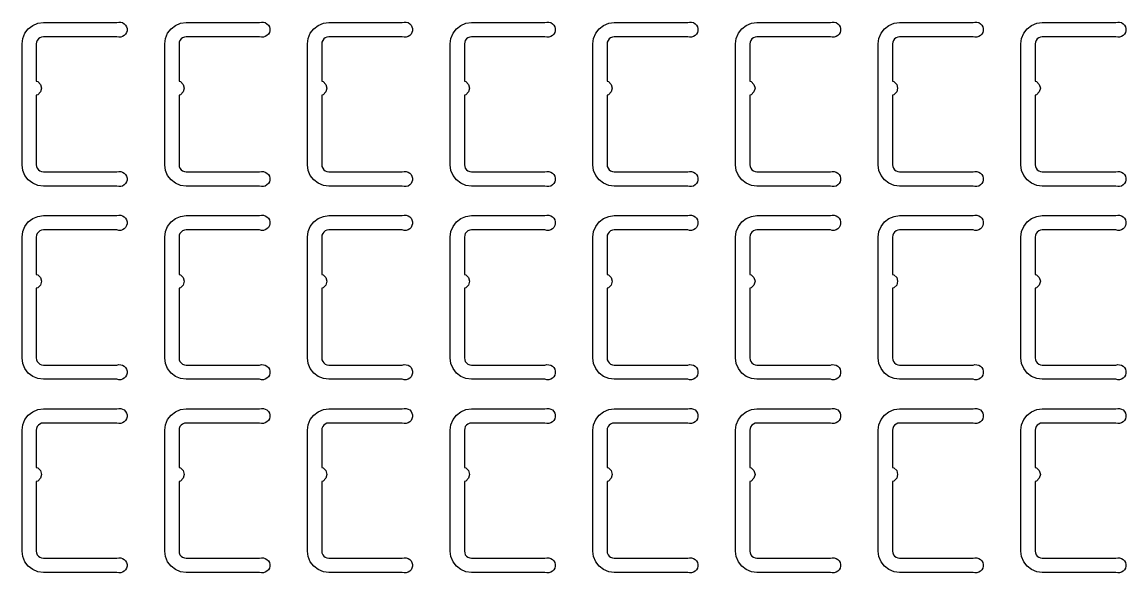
# Model space of a CAD drawing. Extents: x 11 to 212, y 11 to 212.
# Drawn here: x 65.55 to 79.21, y 85.11 to 91.92 of the extents above; entities that cross this region are included whole.
import ezdxf

# ---------------------------------------------------------------- set-up
doc = ezdxf.new("R2010")
doc.units = 0
doc.layers.add('L4', color=7, linetype='continuous')

msp = doc.modelspace()

# ---------------------------------------------------------------- linework, layer by layer
at = {"layer": 'L4'}
for points in [[(66.726, 90.065), (66.75, 90.07), (66.774, 90.069), (66.797, 90.063), (66.817, 90.05), (66.834, 90.033), (66.846, 90.012), (66.852, 89.989), (66.852, 89.964), (66.846, 89.941), (66.834, 89.92), (66.817, 89.903), (66.797, 89.89), (66.774, 89.884), (66.75, 89.883), (66.726, 89.888), (65.818, 89.888), (65.749, 89.897), (65.685, 89.924), (65.63, 89.966), (65.588, 90.021), (65.562, 90.084), (65.553, 90.153), (65.553, 91.647), (65.562, 91.716), (65.588, 91.779), (65.63, 91.834), (65.685, 91.876), (65.749, 91.903), (65.818, 91.912), (66.726, 91.912), (66.75, 91.917), (66.774, 91.916), (66.797, 91.91), (66.817, 91.897), (66.834, 91.88), (66.846, 91.859), (66.852, 91.836), (66.852, 91.811), (66.846, 91.788), (66.834, 91.767), (66.817, 91.75), (66.797, 91.737), (66.774, 91.731), (66.75, 91.73), (66.726, 91.735), (65.818, 91.735), (65.795, 91.732), (65.774, 91.723), (65.755, 91.709), (65.741, 91.691), (65.732, 91.67), (65.729, 91.647), (65.729, 91.186), (65.747, 91.182), (65.782, 91.147), (65.794, 91.1), (65.782, 91.053), (65.747, 91.018), (65.729, 91.014), (65.729, 90.153), (65.732, 90.13), (65.741, 90.109), (65.755, 90.091), (65.774, 90.077), (65.795, 90.068), (65.818, 90.065)], [(68.491, 90.065), (68.514, 90.07), (68.538, 90.069), (68.561, 90.063), (68.582, 90.05), (68.599, 90.033), (68.611, 90.012), (68.617, 89.989), (68.617, 89.964), (68.611, 89.941), (68.599, 89.92), (68.582, 89.903), (68.561, 89.89), (68.538, 89.884), (68.514, 89.883), (68.491, 89.888), (67.582, 89.888), (67.514, 89.897), (67.45, 89.924), (67.395, 89.966), (67.353, 90.021), (67.327, 90.084), (67.318, 90.153), (67.318, 91.647), (67.327, 91.716), (67.353, 91.779), (67.395, 91.834), (67.45, 91.876), (67.514, 91.903), (67.582, 91.912), (68.491, 91.912), (68.514, 91.917), (68.538, 91.916), (68.561, 91.91), (68.582, 91.897), (68.599, 91.88), (68.611, 91.859), (68.617, 91.836), (68.617, 91.811), (68.611, 91.788), (68.599, 91.767), (68.582, 91.75), (68.561, 91.737), (68.538, 91.731), (68.514, 91.73), (68.491, 91.735), (67.582, 91.735), (67.56, 91.732), (67.538, 91.723), (67.52, 91.709), (67.506, 91.691), (67.497, 91.67), (67.494, 91.647), (67.494, 91.186), (67.512, 91.182), (67.546, 91.147), (67.559, 91.1), (67.546, 91.053), (67.512, 91.018), (67.494, 91.014), (67.494, 90.153), (67.497, 90.13), (67.506, 90.109), (67.52, 90.091), (67.538, 90.077), (67.56, 90.068), (67.582, 90.065)], [(70.255, 90.065), (70.279, 90.07), (70.303, 90.069), (70.326, 90.063), (70.347, 90.05), (70.364, 90.033), (70.375, 90.012), (70.382, 89.989), (70.382, 89.964), (70.375, 89.941), (70.364, 89.92), (70.347, 89.903), (70.326, 89.89), (70.303, 89.884), (70.279, 89.883), (70.255, 89.888), (69.347, 89.888), (69.279, 89.897), (69.215, 89.924), (69.16, 89.966), (69.118, 90.021), (69.091, 90.084), (69.082, 90.153), (69.082, 91.647), (69.091, 91.716), (69.118, 91.779), (69.16, 91.834), (69.215, 91.876), (69.279, 91.903), (69.347, 91.912), (70.255, 91.912), (70.279, 91.917), (70.303, 91.916), (70.326, 91.91), (70.347, 91.897), (70.364, 91.88), (70.375, 91.859), (70.382, 91.836), (70.382, 91.811), (70.375, 91.788), (70.364, 91.767), (70.347, 91.75), (70.326, 91.737), (70.303, 91.731), (70.279, 91.73), (70.255, 91.735), (69.347, 91.735), (69.324, 91.732), (69.303, 91.723), (69.285, 91.709), (69.271, 91.691), (69.262, 91.67), (69.259, 91.647), (69.259, 91.186), (69.276, 91.182), (69.311, 91.147), (69.324, 91.1), (69.311, 91.053), (69.276, 91.018), (69.259, 91.014), (69.259, 90.153), (69.262, 90.13), (69.271, 90.109), (69.285, 90.091), (69.303, 90.077), (69.324, 90.068), (69.347, 90.065)], [(72.02, 90.065), (72.044, 90.07), (72.068, 90.069), (72.091, 90.063), (72.112, 90.05), (72.128, 90.033), (72.14, 90.012), (72.146, 89.989), (72.146, 89.964), (72.14, 89.941), (72.128, 89.92), (72.112, 89.903), (72.091, 89.89), (72.068, 89.884), (72.044, 89.883), (72.02, 89.888), (71.112, 89.888), (71.043, 89.897), (70.979, 89.924), (70.925, 89.966), (70.883, 90.021), (70.856, 90.084), (70.847, 90.153), (70.847, 91.647), (70.856, 91.716), (70.883, 91.779), (70.925, 91.834), (70.979, 91.876), (71.043, 91.903), (71.112, 91.912), (72.02, 91.912), (72.044, 91.917), (72.068, 91.916), (72.091, 91.91), (72.112, 91.897), (72.128, 91.88), (72.14, 91.859), (72.146, 91.836), (72.146, 91.811), (72.14, 91.788), (72.128, 91.767), (72.112, 91.75), (72.091, 91.737), (72.068, 91.731), (72.044, 91.73), (72.02, 91.735), (71.112, 91.735), (71.089, 91.732), (71.068, 91.723), (71.049, 91.709), (71.035, 91.691), (71.027, 91.67), (71.024, 91.647), (71.024, 91.186), (71.041, 91.182), (71.076, 91.147), (71.088, 91.1), (71.076, 91.053), (71.041, 91.018), (71.024, 91.014), (71.024, 90.153), (71.027, 90.13), (71.035, 90.109), (71.049, 90.091), (71.068, 90.077), (71.089, 90.068), (71.112, 90.065)], [(73.785, 90.065), (73.808, 90.07), (73.832, 90.069), (73.856, 90.063), (73.876, 90.05), (73.893, 90.033), (73.905, 90.012), (73.911, 89.989), (73.911, 89.964), (73.905, 89.941), (73.893, 89.92), (73.876, 89.903), (73.856, 89.89), (73.832, 89.884), (73.808, 89.883), (73.785, 89.888), (72.876, 89.888), (72.808, 89.897), (72.744, 89.924), (72.689, 89.966), (72.647, 90.021), (72.621, 90.084), (72.612, 90.153), (72.612, 91.647), (72.621, 91.716), (72.647, 91.779), (72.689, 91.834), (72.744, 91.876), (72.808, 91.903), (72.876, 91.912), (73.785, 91.912), (73.808, 91.917), (73.832, 91.916), (73.856, 91.91), (73.876, 91.897), (73.893, 91.88), (73.905, 91.859), (73.911, 91.836), (73.911, 91.811), (73.905, 91.788), (73.893, 91.767), (73.876, 91.75), (73.856, 91.737), (73.832, 91.731), (73.808, 91.73), (73.785, 91.735), (72.876, 91.735), (72.854, 91.732), (72.832, 91.723), (72.814, 91.709), (72.8, 91.691), (72.791, 91.67), (72.788, 91.647), (72.788, 91.186), (72.806, 91.182), (72.84, 91.147), (72.853, 91.1), (72.84, 91.053), (72.806, 91.018), (72.788, 91.014), (72.788, 90.153), (72.791, 90.13), (72.8, 90.109), (72.814, 90.091), (72.832, 90.077), (72.854, 90.068), (72.876, 90.065)], [(75.55, 90.065), (75.573, 90.07), (75.597, 90.069), (75.62, 90.063), (75.641, 90.05), (75.658, 90.033), (75.67, 90.012), (75.676, 89.989), (75.676, 89.964), (75.67, 89.941), (75.658, 89.92), (75.641, 89.903), (75.62, 89.89), (75.597, 89.884), (75.573, 89.883), (75.55, 89.888), (74.641, 89.888), (74.573, 89.897), (74.509, 89.924), (74.454, 89.966), (74.412, 90.021), (74.385, 90.084), (74.376, 90.153), (74.376, 91.647), (74.385, 91.716), (74.412, 91.779), (74.454, 91.834), (74.509, 91.876), (74.573, 91.903), (74.641, 91.912), (75.55, 91.912), (75.573, 91.917), (75.597, 91.916), (75.62, 91.91), (75.641, 91.897), (75.658, 91.88), (75.67, 91.859), (75.676, 91.836), (75.676, 91.811), (75.67, 91.788), (75.658, 91.767), (75.641, 91.75), (75.62, 91.737), (75.597, 91.731), (75.573, 91.73), (75.55, 91.735), (74.641, 91.735), (74.618, 91.732), (74.597, 91.723), (74.579, 91.709), (74.565, 91.691), (74.556, 91.67), (74.553, 91.647), (74.553, 91.186), (74.571, 91.182), (74.605, 91.147), (74.618, 91.1), (74.605, 91.053), (74.571, 91.018), (74.553, 91.014), (74.553, 90.153), (74.556, 90.13), (74.565, 90.109), (74.579, 90.091), (74.597, 90.077), (74.618, 90.068), (74.641, 90.065)], [(77.314, 90.065), (77.338, 90.07), (77.362, 90.069), (77.385, 90.063), (77.406, 90.05), (77.422, 90.033), (77.434, 90.012), (77.44, 89.989), (77.44, 89.964), (77.434, 89.941), (77.422, 89.92), (77.406, 89.903), (77.385, 89.89), (77.362, 89.884), (77.338, 89.883), (77.314, 89.888), (76.406, 89.888), (76.337, 89.897), (76.274, 89.924), (76.219, 89.966), (76.177, 90.021), (76.15, 90.084), (76.141, 90.153), (76.141, 91.647), (76.15, 91.716), (76.177, 91.779), (76.219, 91.834), (76.274, 91.876), (76.337, 91.903), (76.406, 91.912), (77.314, 91.912), (77.338, 91.917), (77.362, 91.916), (77.385, 91.91), (77.406, 91.897), (77.422, 91.88), (77.434, 91.859), (77.44, 91.836), (77.44, 91.811), (77.434, 91.788), (77.422, 91.767), (77.406, 91.75), (77.385, 91.737), (77.362, 91.731), (77.338, 91.73), (77.314, 91.735), (76.406, 91.735), (76.383, 91.732), (76.362, 91.723), (76.343, 91.709), (76.329, 91.691), (76.321, 91.67), (76.318, 91.647), (76.318, 91.186), (76.335, 91.182), (76.37, 91.147), (76.382, 91.1), (76.37, 91.053), (76.335, 91.018), (76.318, 91.014), (76.318, 90.153), (76.321, 90.13), (76.329, 90.109), (76.343, 90.091), (76.362, 90.077), (76.383, 90.068), (76.406, 90.065)], [(79.079, 90.065), (79.103, 90.07), (79.127, 90.069), (79.15, 90.063), (79.17, 90.05), (79.187, 90.033), (79.199, 90.012), (79.205, 89.989), (79.205, 89.964), (79.199, 89.941), (79.187, 89.92), (79.17, 89.903), (79.15, 89.89), (79.127, 89.884), (79.103, 89.883), (79.079, 89.888), (78.171, 89.888), (78.102, 89.897), (78.038, 89.924), (77.983, 89.966), (77.941, 90.021), (77.915, 90.084), (77.906, 90.153), (77.906, 91.647), (77.915, 91.716), (77.941, 91.779), (77.983, 91.834), (78.038, 91.876), (78.102, 91.903), (78.171, 91.912), (79.079, 91.912), (79.103, 91.917), (79.127, 91.916), (79.15, 91.91), (79.17, 91.897), (79.187, 91.88), (79.199, 91.859), (79.205, 91.836), (79.205, 91.811), (79.199, 91.788), (79.187, 91.767), (79.17, 91.75), (79.15, 91.737), (79.127, 91.731), (79.103, 91.73), (79.079, 91.735), (78.171, 91.735), (78.148, 91.732), (78.126, 91.723), (78.108, 91.709), (78.094, 91.691), (78.085, 91.67), (78.082, 91.647), (78.082, 91.186), (78.1, 91.182), (78.134, 91.147), (78.147, 91.1), (78.134, 91.053), (78.1, 91.018), (78.082, 91.014), (78.082, 90.153), (78.085, 90.13), (78.094, 90.109), (78.108, 90.091), (78.126, 90.077), (78.148, 90.068), (78.171, 90.065)], [(66.726, 87.676), (66.75, 87.682), (66.774, 87.681), (66.797, 87.674), (66.817, 87.662), (66.834, 87.645), (66.846, 87.624), (66.852, 87.6), (66.852, 87.576), (66.846, 87.553), (66.834, 87.532), (66.817, 87.515), (66.797, 87.502), (66.774, 87.495), (66.75, 87.495), (66.726, 87.5), (65.818, 87.5), (65.749, 87.509), (65.685, 87.535), (65.63, 87.578), (65.588, 87.632), (65.562, 87.696), (65.553, 87.765), (65.553, 89.259), (65.562, 89.327), (65.588, 89.391), (65.63, 89.446), (65.685, 89.488), (65.749, 89.515), (65.818, 89.524), (66.726, 89.524), (66.75, 89.529), (66.774, 89.528), (66.797, 89.521), (66.817, 89.509), (66.834, 89.492), (66.846, 89.471), (66.852, 89.447), (66.852, 89.423), (66.846, 89.4), (66.834, 89.379), (66.817, 89.362), (66.797, 89.349), (66.774, 89.342), (66.75, 89.342), (66.726, 89.347), (65.818, 89.347), (65.795, 89.344), (65.774, 89.335), (65.755, 89.321), (65.741, 89.303), (65.732, 89.282), (65.729, 89.259), (65.729, 88.798), (65.747, 88.793), (65.782, 88.759), (65.794, 88.712), (65.782, 88.665), (65.747, 88.63), (65.729, 88.626), (65.729, 87.765), (65.732, 87.742), (65.741, 87.721), (65.755, 87.702), (65.774, 87.688), (65.795, 87.679), (65.818, 87.676)], [(68.491, 87.676), (68.514, 87.682), (68.538, 87.681), (68.561, 87.674), (68.582, 87.662), (68.599, 87.645), (68.611, 87.624), (68.617, 87.6), (68.617, 87.576), (68.611, 87.553), (68.599, 87.532), (68.582, 87.515), (68.561, 87.502), (68.538, 87.495), (68.514, 87.495), (68.491, 87.5), (67.582, 87.5), (67.514, 87.509), (67.45, 87.535), (67.395, 87.578), (67.353, 87.632), (67.327, 87.696), (67.318, 87.765), (67.318, 89.259), (67.327, 89.327), (67.353, 89.391), (67.395, 89.446), (67.45, 89.488), (67.514, 89.515), (67.582, 89.524), (68.491, 89.524), (68.514, 89.529), (68.538, 89.528), (68.561, 89.521), (68.582, 89.509), (68.599, 89.492), (68.611, 89.471), (68.617, 89.447), (68.617, 89.423), (68.611, 89.4), (68.599, 89.379), (68.582, 89.362), (68.561, 89.349), (68.538, 89.342), (68.514, 89.342), (68.491, 89.347), (67.582, 89.347), (67.56, 89.344), (67.538, 89.335), (67.52, 89.321), (67.506, 89.303), (67.497, 89.282), (67.494, 89.259), (67.494, 88.798), (67.512, 88.793), (67.546, 88.759), (67.559, 88.712), (67.546, 88.665), (67.512, 88.63), (67.494, 88.626), (67.494, 87.765), (67.497, 87.742), (67.506, 87.721), (67.52, 87.702), (67.538, 87.688), (67.56, 87.679), (67.582, 87.676)], [(70.255, 87.676), (70.279, 87.682), (70.303, 87.681), (70.326, 87.674), (70.347, 87.662), (70.364, 87.645), (70.375, 87.624), (70.382, 87.6), (70.382, 87.576), (70.375, 87.553), (70.364, 87.532), (70.347, 87.515), (70.326, 87.502), (70.303, 87.495), (70.279, 87.495), (70.255, 87.5), (69.347, 87.5), (69.279, 87.509), (69.215, 87.535), (69.16, 87.578), (69.118, 87.632), (69.091, 87.696), (69.082, 87.765), (69.082, 89.259), (69.091, 89.327), (69.118, 89.391), (69.16, 89.446), (69.215, 89.488), (69.279, 89.515), (69.347, 89.524), (70.255, 89.524), (70.279, 89.529), (70.303, 89.528), (70.326, 89.521), (70.347, 89.509), (70.364, 89.492), (70.375, 89.471), (70.382, 89.447), (70.382, 89.423), (70.375, 89.4), (70.364, 89.379), (70.347, 89.362), (70.326, 89.349), (70.303, 89.342), (70.279, 89.342), (70.255, 89.347), (69.347, 89.347), (69.324, 89.344), (69.303, 89.335), (69.285, 89.321), (69.271, 89.303), (69.262, 89.282), (69.259, 89.259), (69.259, 88.798), (69.276, 88.793), (69.311, 88.759), (69.324, 88.712), (69.311, 88.665), (69.276, 88.63), (69.259, 88.626), (69.259, 87.765), (69.262, 87.742), (69.271, 87.721), (69.285, 87.702), (69.303, 87.688), (69.324, 87.679), (69.347, 87.676)], [(72.02, 87.676), (72.044, 87.682), (72.068, 87.681), (72.091, 87.674), (72.112, 87.662), (72.128, 87.645), (72.14, 87.624), (72.146, 87.6), (72.146, 87.576), (72.14, 87.553), (72.128, 87.532), (72.112, 87.515), (72.091, 87.502), (72.068, 87.495), (72.044, 87.495), (72.02, 87.5), (71.112, 87.5), (71.043, 87.509), (70.979, 87.535), (70.925, 87.578), (70.883, 87.632), (70.856, 87.696), (70.847, 87.765), (70.847, 89.259), (70.856, 89.327), (70.883, 89.391), (70.925, 89.446), (70.979, 89.488), (71.043, 89.515), (71.112, 89.524), (72.02, 89.524), (72.044, 89.529), (72.068, 89.528), (72.091, 89.521), (72.112, 89.509), (72.128, 89.492), (72.14, 89.471), (72.146, 89.447), (72.146, 89.423), (72.14, 89.4), (72.128, 89.379), (72.112, 89.362), (72.091, 89.349), (72.068, 89.342), (72.044, 89.342), (72.02, 89.347), (71.112, 89.347), (71.089, 89.344), (71.068, 89.335), (71.049, 89.321), (71.035, 89.303), (71.027, 89.282), (71.024, 89.259), (71.024, 88.798), (71.041, 88.793), (71.076, 88.759), (71.088, 88.712), (71.076, 88.665), (71.041, 88.63), (71.024, 88.626), (71.024, 87.765), (71.027, 87.742), (71.035, 87.721), (71.049, 87.702), (71.068, 87.688), (71.089, 87.679), (71.112, 87.676)], [(73.785, 87.676), (73.808, 87.682), (73.832, 87.681), (73.856, 87.674), (73.876, 87.662), (73.893, 87.645), (73.905, 87.624), (73.911, 87.6), (73.911, 87.576), (73.905, 87.553), (73.893, 87.532), (73.876, 87.515), (73.856, 87.502), (73.832, 87.495), (73.808, 87.495), (73.785, 87.5), (72.876, 87.5), (72.808, 87.509), (72.744, 87.535), (72.689, 87.578), (72.647, 87.632), (72.621, 87.696), (72.612, 87.765), (72.612, 89.259), (72.621, 89.327), (72.647, 89.391), (72.689, 89.446), (72.744, 89.488), (72.808, 89.515), (72.876, 89.524), (73.785, 89.524), (73.808, 89.529), (73.832, 89.528), (73.856, 89.521), (73.876, 89.509), (73.893, 89.492), (73.905, 89.471), (73.911, 89.447), (73.911, 89.423), (73.905, 89.4), (73.893, 89.379), (73.876, 89.362), (73.856, 89.349), (73.832, 89.342), (73.808, 89.342), (73.785, 89.347), (72.876, 89.347), (72.854, 89.344), (72.832, 89.335), (72.814, 89.321), (72.8, 89.303), (72.791, 89.282), (72.788, 89.259), (72.788, 88.798), (72.806, 88.793), (72.84, 88.759), (72.853, 88.712), (72.84, 88.665), (72.806, 88.63), (72.788, 88.626), (72.788, 87.765), (72.791, 87.742), (72.8, 87.721), (72.814, 87.702), (72.832, 87.688), (72.854, 87.679), (72.876, 87.676)], [(75.55, 87.676), (75.573, 87.682), (75.597, 87.681), (75.62, 87.674), (75.641, 87.662), (75.658, 87.645), (75.67, 87.624), (75.676, 87.6), (75.676, 87.576), (75.67, 87.553), (75.658, 87.532), (75.641, 87.515), (75.62, 87.502), (75.597, 87.495), (75.573, 87.495), (75.55, 87.5), (74.641, 87.5), (74.573, 87.509), (74.509, 87.535), (74.454, 87.578), (74.412, 87.632), (74.385, 87.696), (74.376, 87.765), (74.376, 89.259), (74.385, 89.327), (74.412, 89.391), (74.454, 89.446), (74.509, 89.488), (74.573, 89.515), (74.641, 89.524), (75.55, 89.524), (75.573, 89.529), (75.597, 89.528), (75.62, 89.521), (75.641, 89.509), (75.658, 89.492), (75.67, 89.471), (75.676, 89.447), (75.676, 89.423), (75.67, 89.4), (75.658, 89.379), (75.641, 89.362), (75.62, 89.349), (75.597, 89.342), (75.573, 89.342), (75.55, 89.347), (74.641, 89.347), (74.618, 89.344), (74.597, 89.335), (74.579, 89.321), (74.565, 89.303), (74.556, 89.282), (74.553, 89.259), (74.553, 88.798), (74.571, 88.793), (74.605, 88.759), (74.618, 88.712), (74.605, 88.665), (74.571, 88.63), (74.553, 88.626), (74.553, 87.765), (74.556, 87.742), (74.565, 87.721), (74.579, 87.702), (74.597, 87.688), (74.618, 87.679), (74.641, 87.676)], [(77.314, 87.676), (77.338, 87.682), (77.362, 87.681), (77.385, 87.674), (77.406, 87.662), (77.422, 87.645), (77.434, 87.624), (77.44, 87.6), (77.44, 87.576), (77.434, 87.553), (77.422, 87.532), (77.406, 87.515), (77.385, 87.502), (77.362, 87.495), (77.338, 87.495), (77.314, 87.5), (76.406, 87.5), (76.337, 87.509), (76.274, 87.535), (76.219, 87.578), (76.177, 87.632), (76.15, 87.696), (76.141, 87.765), (76.141, 89.259), (76.15, 89.327), (76.177, 89.391), (76.219, 89.446), (76.274, 89.488), (76.337, 89.515), (76.406, 89.524), (77.314, 89.524), (77.338, 89.529), (77.362, 89.528), (77.385, 89.521), (77.406, 89.509), (77.422, 89.492), (77.434, 89.471), (77.44, 89.447), (77.44, 89.423), (77.434, 89.4), (77.422, 89.379), (77.406, 89.362), (77.385, 89.349), (77.362, 89.342), (77.338, 89.342), (77.314, 89.347), (76.406, 89.347), (76.383, 89.344), (76.362, 89.335), (76.343, 89.321), (76.329, 89.303), (76.321, 89.282), (76.318, 89.259), (76.318, 88.798), (76.335, 88.793), (76.37, 88.759), (76.382, 88.712), (76.37, 88.665), (76.335, 88.63), (76.318, 88.626), (76.318, 87.765), (76.321, 87.742), (76.329, 87.721), (76.343, 87.702), (76.362, 87.688), (76.383, 87.679), (76.406, 87.676)], [(79.079, 87.676), (79.103, 87.682), (79.127, 87.681), (79.15, 87.674), (79.17, 87.662), (79.187, 87.645), (79.199, 87.624), (79.205, 87.6), (79.205, 87.576), (79.199, 87.553), (79.187, 87.532), (79.17, 87.515), (79.15, 87.502), (79.127, 87.495), (79.103, 87.495), (79.079, 87.5), (78.171, 87.5), (78.102, 87.509), (78.038, 87.535), (77.983, 87.578), (77.941, 87.632), (77.915, 87.696), (77.906, 87.765), (77.906, 89.259), (77.915, 89.327), (77.941, 89.391), (77.983, 89.446), (78.038, 89.488), (78.102, 89.515), (78.171, 89.524), (79.079, 89.524), (79.103, 89.529), (79.127, 89.528), (79.15, 89.521), (79.17, 89.509), (79.187, 89.492), (79.199, 89.471), (79.205, 89.447), (79.205, 89.423), (79.199, 89.4), (79.187, 89.379), (79.17, 89.362), (79.15, 89.349), (79.127, 89.342), (79.103, 89.342), (79.079, 89.347), (78.171, 89.347), (78.148, 89.344), (78.126, 89.335), (78.108, 89.321), (78.094, 89.303), (78.085, 89.282), (78.082, 89.259), (78.082, 88.798), (78.1, 88.793), (78.134, 88.759), (78.147, 88.712), (78.134, 88.665), (78.1, 88.63), (78.082, 88.626), (78.082, 87.765), (78.085, 87.742), (78.094, 87.721), (78.108, 87.702), (78.126, 87.688), (78.148, 87.679), (78.171, 87.676)], [(66.726, 85.288), (66.75, 85.294), (66.774, 85.293), (66.797, 85.286), (66.817, 85.274), (66.834, 85.256), (66.846, 85.235), (66.852, 85.212), (66.852, 85.188), (66.846, 85.165), (66.834, 85.144), (66.817, 85.126), (66.797, 85.114), (66.774, 85.107), (66.75, 85.106), (66.726, 85.112), (65.818, 85.112), (65.749, 85.121), (65.685, 85.147), (65.63, 85.189), (65.588, 85.244), (65.562, 85.308), (65.553, 85.376), (65.553, 86.871), (65.562, 86.939), (65.588, 87.003), (65.63, 87.058), (65.685, 87.1), (65.749, 87.126), (65.818, 87.135), (66.726, 87.135), (66.75, 87.141), (66.774, 87.14), (66.797, 87.133), (66.817, 87.121), (66.834, 87.103), (66.846, 87.082), (66.852, 87.059), (66.852, 87.035), (66.846, 87.012), (66.834, 86.991), (66.817, 86.973), (66.797, 86.961), (66.774, 86.954), (66.75, 86.953), (66.726, 86.959), (65.818, 86.959), (65.795, 86.956), (65.774, 86.947), (65.755, 86.933), (65.741, 86.915), (65.732, 86.893), (65.729, 86.871), (65.729, 86.41), (65.747, 86.405), (65.782, 86.371), (65.794, 86.324), (65.782, 86.276), (65.747, 86.242), (65.729, 86.237), (65.729, 85.376), (65.732, 85.354), (65.741, 85.332), (65.755, 85.314), (65.774, 85.3), (65.795, 85.291), (65.818, 85.288)], [(68.491, 85.288), (68.514, 85.294), (68.538, 85.293), (68.561, 85.286), (68.582, 85.274), (68.599, 85.256), (68.611, 85.235), (68.617, 85.212), (68.617, 85.188), (68.611, 85.165), (68.599, 85.144), (68.582, 85.126), (68.561, 85.114), (68.538, 85.107), (68.514, 85.106), (68.491, 85.112), (67.582, 85.112), (67.514, 85.121), (67.45, 85.147), (67.395, 85.189), (67.353, 85.244), (67.327, 85.308), (67.318, 85.376), (67.318, 86.871), (67.327, 86.939), (67.353, 87.003), (67.395, 87.058), (67.45, 87.1), (67.514, 87.126), (67.582, 87.135), (68.491, 87.135), (68.514, 87.141), (68.538, 87.14), (68.561, 87.133), (68.582, 87.121), (68.599, 87.103), (68.611, 87.082), (68.617, 87.059), (68.617, 87.035), (68.611, 87.012), (68.599, 86.991), (68.582, 86.973), (68.561, 86.961), (68.538, 86.954), (68.514, 86.953), (68.491, 86.959), (67.582, 86.959), (67.56, 86.956), (67.538, 86.947), (67.52, 86.933), (67.506, 86.915), (67.497, 86.893), (67.494, 86.871), (67.494, 86.41), (67.512, 86.405), (67.546, 86.371), (67.559, 86.324), (67.546, 86.276), (67.512, 86.242), (67.494, 86.237), (67.494, 85.376), (67.497, 85.354), (67.506, 85.332), (67.52, 85.314), (67.538, 85.3), (67.56, 85.291), (67.582, 85.288)], [(70.255, 85.288), (70.279, 85.294), (70.303, 85.293), (70.326, 85.286), (70.347, 85.274), (70.364, 85.256), (70.375, 85.235), (70.382, 85.212), (70.382, 85.188), (70.375, 85.165), (70.364, 85.144), (70.347, 85.126), (70.326, 85.114), (70.303, 85.107), (70.279, 85.106), (70.255, 85.112), (69.347, 85.112), (69.279, 85.121), (69.215, 85.147), (69.16, 85.189), (69.118, 85.244), (69.091, 85.308), (69.082, 85.376), (69.082, 86.871), (69.091, 86.939), (69.118, 87.003), (69.16, 87.058), (69.215, 87.1), (69.279, 87.126), (69.347, 87.135), (70.255, 87.135), (70.279, 87.141), (70.303, 87.14), (70.326, 87.133), (70.347, 87.121), (70.364, 87.103), (70.375, 87.082), (70.382, 87.059), (70.382, 87.035), (70.375, 87.012), (70.364, 86.991), (70.347, 86.973), (70.326, 86.961), (70.303, 86.954), (70.279, 86.953), (70.255, 86.959), (69.347, 86.959), (69.324, 86.956), (69.303, 86.947), (69.285, 86.933), (69.271, 86.915), (69.262, 86.893), (69.259, 86.871), (69.259, 86.41), (69.276, 86.405), (69.311, 86.371), (69.324, 86.324), (69.311, 86.276), (69.276, 86.242), (69.259, 86.237), (69.259, 85.376), (69.262, 85.354), (69.271, 85.332), (69.285, 85.314), (69.303, 85.3), (69.324, 85.291), (69.347, 85.288)], [(72.02, 85.288), (72.044, 85.294), (72.068, 85.293), (72.091, 85.286), (72.112, 85.274), (72.128, 85.256), (72.14, 85.235), (72.146, 85.212), (72.146, 85.188), (72.14, 85.165), (72.128, 85.144), (72.112, 85.126), (72.091, 85.114), (72.068, 85.107), (72.044, 85.106), (72.02, 85.112), (71.112, 85.112), (71.043, 85.121), (70.979, 85.147), (70.925, 85.189), (70.883, 85.244), (70.856, 85.308), (70.847, 85.376), (70.847, 86.871), (70.856, 86.939), (70.883, 87.003), (70.925, 87.058), (70.979, 87.1), (71.043, 87.126), (71.112, 87.135), (72.02, 87.135), (72.044, 87.141), (72.068, 87.14), (72.091, 87.133), (72.112, 87.121), (72.128, 87.103), (72.14, 87.082), (72.146, 87.059), (72.146, 87.035), (72.14, 87.012), (72.128, 86.991), (72.112, 86.973), (72.091, 86.961), (72.068, 86.954), (72.044, 86.953), (72.02, 86.959), (71.112, 86.959), (71.089, 86.956), (71.068, 86.947), (71.049, 86.933), (71.035, 86.915), (71.027, 86.893), (71.024, 86.871), (71.024, 86.41), (71.041, 86.405), (71.076, 86.371), (71.088, 86.324), (71.076, 86.276), (71.041, 86.242), (71.024, 86.237), (71.024, 85.376), (71.027, 85.354), (71.035, 85.332), (71.049, 85.314), (71.068, 85.3), (71.089, 85.291), (71.112, 85.288)], [(73.785, 85.288), (73.808, 85.294), (73.832, 85.293), (73.856, 85.286), (73.876, 85.274), (73.893, 85.256), (73.905, 85.235), (73.911, 85.212), (73.911, 85.188), (73.905, 85.165), (73.893, 85.144), (73.876, 85.126), (73.856, 85.114), (73.832, 85.107), (73.808, 85.106), (73.785, 85.112), (72.876, 85.112), (72.808, 85.121), (72.744, 85.147), (72.689, 85.189), (72.647, 85.244), (72.621, 85.308), (72.612, 85.376), (72.612, 86.871), (72.621, 86.939), (72.647, 87.003), (72.689, 87.058), (72.744, 87.1), (72.808, 87.126), (72.876, 87.135), (73.785, 87.135), (73.808, 87.141), (73.832, 87.14), (73.856, 87.133), (73.876, 87.121), (73.893, 87.103), (73.905, 87.082), (73.911, 87.059), (73.911, 87.035), (73.905, 87.012), (73.893, 86.991), (73.876, 86.973), (73.856, 86.961), (73.832, 86.954), (73.808, 86.953), (73.785, 86.959), (72.876, 86.959), (72.854, 86.956), (72.832, 86.947), (72.814, 86.933), (72.8, 86.915), (72.791, 86.893), (72.788, 86.871), (72.788, 86.41), (72.806, 86.405), (72.84, 86.371), (72.853, 86.324), (72.84, 86.276), (72.806, 86.242), (72.788, 86.237), (72.788, 85.376), (72.791, 85.354), (72.8, 85.332), (72.814, 85.314), (72.832, 85.3), (72.854, 85.291), (72.876, 85.288)], [(75.55, 85.288), (75.573, 85.294), (75.597, 85.293), (75.62, 85.286), (75.641, 85.274), (75.658, 85.256), (75.67, 85.235), (75.676, 85.212), (75.676, 85.188), (75.67, 85.165), (75.658, 85.144), (75.641, 85.126), (75.62, 85.114), (75.597, 85.107), (75.573, 85.106), (75.55, 85.112), (74.641, 85.112), (74.573, 85.121), (74.509, 85.147), (74.454, 85.189), (74.412, 85.244), (74.385, 85.308), (74.376, 85.376), (74.376, 86.871), (74.385, 86.939), (74.412, 87.003), (74.454, 87.058), (74.509, 87.1), (74.573, 87.126), (74.641, 87.135), (75.55, 87.135), (75.573, 87.141), (75.597, 87.14), (75.62, 87.133), (75.641, 87.121), (75.658, 87.103), (75.67, 87.082), (75.676, 87.059), (75.676, 87.035), (75.67, 87.012), (75.658, 86.991), (75.641, 86.973), (75.62, 86.961), (75.597, 86.954), (75.573, 86.953), (75.55, 86.959), (74.641, 86.959), (74.618, 86.956), (74.597, 86.947), (74.579, 86.933), (74.565, 86.915), (74.556, 86.893), (74.553, 86.871), (74.553, 86.41), (74.571, 86.405), (74.605, 86.371), (74.618, 86.324), (74.605, 86.276), (74.571, 86.242), (74.553, 86.237), (74.553, 85.376), (74.556, 85.354), (74.565, 85.332), (74.579, 85.314), (74.597, 85.3), (74.618, 85.291), (74.641, 85.288)], [(77.314, 85.288), (77.338, 85.294), (77.362, 85.293), (77.385, 85.286), (77.406, 85.274), (77.422, 85.256), (77.434, 85.235), (77.44, 85.212), (77.44, 85.188), (77.434, 85.165), (77.422, 85.144), (77.406, 85.126), (77.385, 85.114), (77.362, 85.107), (77.338, 85.106), (77.314, 85.112), (76.406, 85.112), (76.337, 85.121), (76.274, 85.147), (76.219, 85.189), (76.177, 85.244), (76.15, 85.308), (76.141, 85.376), (76.141, 86.871), (76.15, 86.939), (76.177, 87.003), (76.219, 87.058), (76.274, 87.1), (76.337, 87.126), (76.406, 87.135), (77.314, 87.135), (77.338, 87.141), (77.362, 87.14), (77.385, 87.133), (77.406, 87.121), (77.422, 87.103), (77.434, 87.082), (77.44, 87.059), (77.44, 87.035), (77.434, 87.012), (77.422, 86.991), (77.406, 86.973), (77.385, 86.961), (77.362, 86.954), (77.338, 86.953), (77.314, 86.959), (76.406, 86.959), (76.383, 86.956), (76.362, 86.947), (76.343, 86.933), (76.329, 86.915), (76.321, 86.893), (76.318, 86.871), (76.318, 86.41), (76.335, 86.405), (76.37, 86.371), (76.382, 86.324), (76.37, 86.276), (76.335, 86.242), (76.318, 86.237), (76.318, 85.376), (76.321, 85.354), (76.329, 85.332), (76.343, 85.314), (76.362, 85.3), (76.383, 85.291), (76.406, 85.288)], [(79.079, 85.288), (79.103, 85.294), (79.127, 85.293), (79.15, 85.286), (79.17, 85.274), (79.187, 85.256), (79.199, 85.235), (79.205, 85.212), (79.205, 85.188), (79.199, 85.165), (79.187, 85.144), (79.17, 85.126), (79.15, 85.114), (79.127, 85.107), (79.103, 85.106), (79.079, 85.112), (78.171, 85.112), (78.102, 85.121), (78.038, 85.147), (77.983, 85.189), (77.941, 85.244), (77.915, 85.308), (77.906, 85.376), (77.906, 86.871), (77.915, 86.939), (77.941, 87.003), (77.983, 87.058), (78.038, 87.1), (78.102, 87.126), (78.171, 87.135), (79.079, 87.135), (79.103, 87.141), (79.127, 87.14), (79.15, 87.133), (79.17, 87.121), (79.187, 87.103), (79.199, 87.082), (79.205, 87.059), (79.205, 87.035), (79.199, 87.012), (79.187, 86.991), (79.17, 86.973), (79.15, 86.961), (79.127, 86.954), (79.103, 86.953), (79.079, 86.959), (78.171, 86.959), (78.148, 86.956), (78.126, 86.947), (78.108, 86.933), (78.094, 86.915), (78.085, 86.893), (78.082, 86.871), (78.082, 86.41), (78.1, 86.405), (78.134, 86.371), (78.147, 86.324), (78.134, 86.276), (78.1, 86.242), (78.082, 86.237), (78.082, 85.376), (78.085, 85.354), (78.094, 85.332), (78.108, 85.314), (78.126, 85.3), (78.148, 85.291), (78.171, 85.288)]]:
    msp.add_lwpolyline(points, close=True, dxfattribs=at)

doc.saveas('drawing.dxf')
